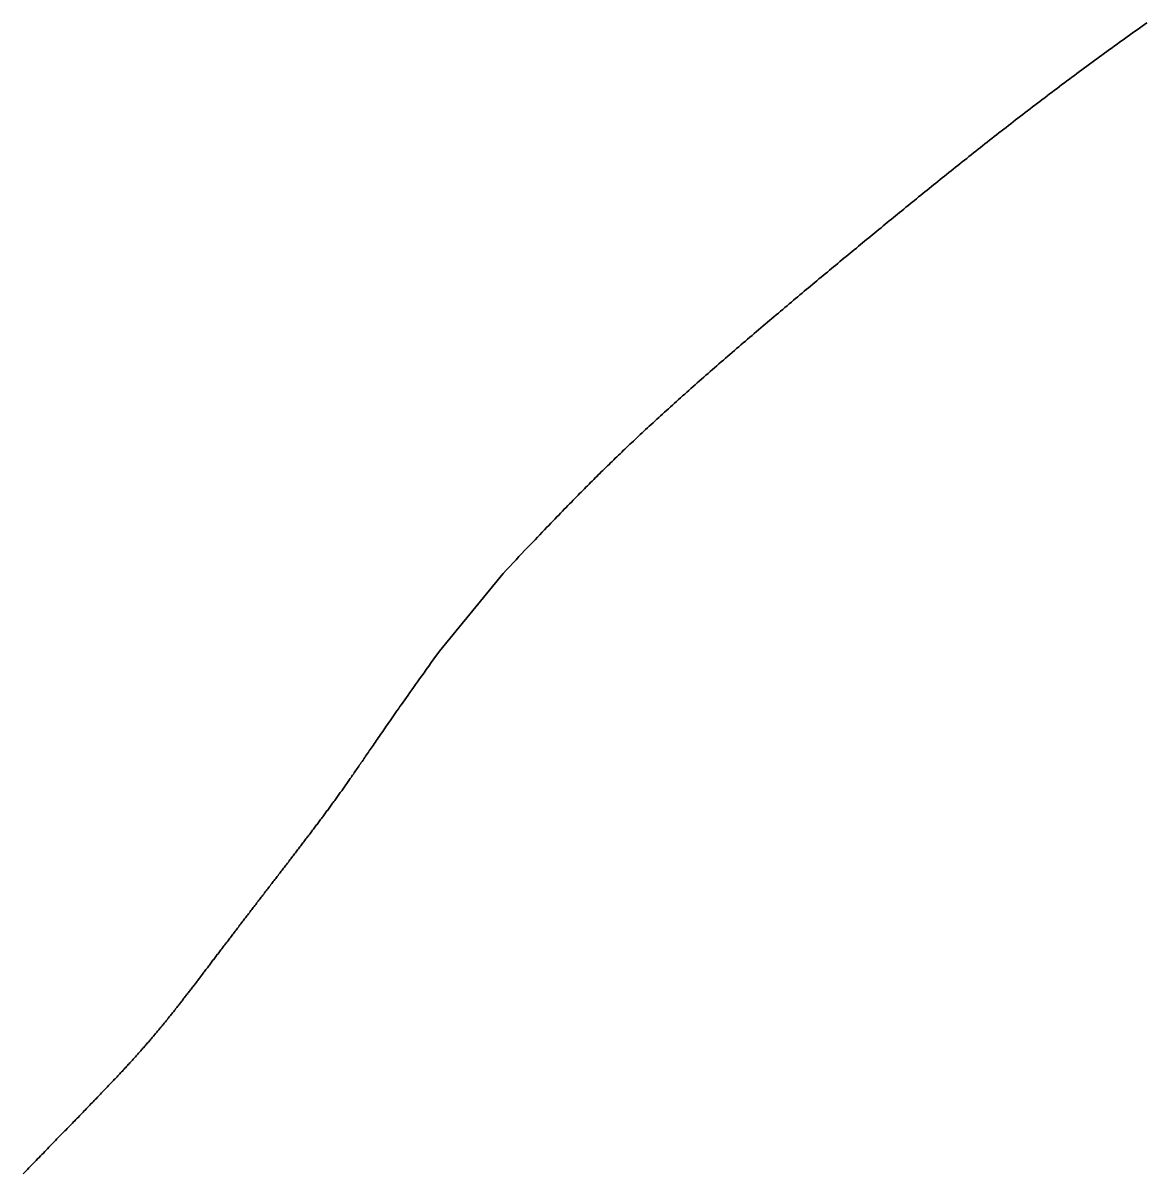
# Model space of a CAD drawing. Header units: inches. Extents: x 130170 to 284068, y 377793 to 804530.
# Drawn here: x 250690.9 to 250745.7, y 752005.4 to 752061.5 of the extents above; entities that cross this region are included whole.
import ezdxf

# ---------------------------------------------------------------- set-up
doc = ezdxf.new("R2010")
doc.units = ezdxf.units.IN
doc.header["$MEASUREMENT"] = 0
doc.layers.add('muni_il', color=7, linetype='Continuous')

msp = doc.modelspace()

# ---------------------------------------------------------------- linework, layer by layer
at = {"layer": 'muni_il'}
for points in [[(250745.727, 752061.547), (250745.605, 752061.461), (250745.484, 752061.376), (250745.363, 752061.289), (250745.241, 752061.203), (250745.119, 752061.116), (250744.998, 752061.03), (250744.876, 752060.943), (250744.754, 752060.855), (250744.632, 752060.768), (250744.51, 752060.68), (250744.388, 752060.592), (250744.265, 752060.504), (250744.143, 752060.416), (250744.021, 752060.327), (250743.899, 752060.238), (250743.776, 752060.15), (250743.654, 752060.061), (250743.531, 752059.971), (250743.409, 752059.882), (250743.287, 752059.792), (250743.165, 752059.703), (250743.042, 752059.613), (250742.92, 752059.523), (250742.798, 752059.433), (250742.676, 752059.343), (250742.554, 752059.253), (250742.432, 752059.162), (250742.31, 752059.072), (250742.189, 752058.981), (250742.067, 752058.891), (250741.945, 752058.8), (250741.824, 752058.709), (250741.703, 752058.619), (250741.582, 752058.528), (250741.461, 752058.437), (250741.34, 752058.346), (250741.219, 752058.255), (250741.099, 752058.164), (250740.979, 752058.073), (250740.859, 752057.982), (250740.739, 752057.892), (250740.619, 752057.801), (250740.5, 752057.71), (250740.381, 752057.619), (250740.262, 752057.528), (250740.143, 752057.437), (250740.024, 752057.347), (250739.906, 752057.256), (250739.788, 752057.165), (250739.67, 752057.075), (250739.553, 752056.984), (250739.436, 752056.894), (250739.319, 752056.803), (250739.202, 752056.713), (250739.085, 752056.623), (250738.969, 752056.533), (250738.854, 752056.443), (250738.738, 752056.353), (250738.623, 752056.263), (250738.508, 752056.174), (250738.394, 752056.084), (250738.28, 752055.995), (250738.166, 752055.906), (250738.052, 752055.816), (250737.939, 752055.727), (250737.826, 752055.639), (250737.713, 752055.55), (250737.601, 752055.461), (250737.489, 752055.373), (250737.377, 752055.285), (250737.266, 752055.197), (250737.155, 752055.109), (250737.045, 752055.021), (250736.934, 752054.933), (250736.824, 752054.846), (250736.715, 752054.759), (250736.606, 752054.672), (250736.497, 752054.585), (250736.388, 752054.498), (250736.28, 752054.411), (250736.172, 752054.325), (250736.064, 752054.239), (250735.957, 752054.152), (250735.85, 752054.067), (250735.743, 752053.981), (250735.637, 752053.895), (250735.531, 752053.81), (250735.425, 752053.724), (250735.319, 752053.639), (250735.214, 752053.554), (250735.109, 752053.469), (250735.004, 752053.385), (250734.9, 752053.3), (250734.796, 752053.216), (250734.692, 752053.132), (250734.588, 752053.048), (250734.485, 752052.964), (250734.382, 752052.88), (250734.279, 752052.796), (250734.176, 752052.712), (250734.074, 752052.629), (250733.972, 752052.546), (250733.869, 752052.462), (250733.768, 752052.379), (250733.666, 752052.296), (250733.564, 752052.213), (250733.463, 752052.13), (250733.362, 752052.047), (250733.261, 752051.965), (250733.16, 752051.882), (250733.059, 752051.799), (250732.958, 752051.716), (250732.857, 752051.634), (250732.757, 752051.551), (250732.656, 752051.469), (250732.556, 752051.386), (250732.455, 752051.304), (250732.355, 752051.221), (250732.255, 752051.139), (250732.155, 752051.056), (250732.054, 752050.974), (250731.954, 752050.891), (250731.854, 752050.808), (250731.754, 752050.726), (250731.654, 752050.643), (250731.553, 752050.56), (250731.453, 752050.477), (250731.353, 752050.394), (250731.252, 752050.311), (250731.151, 752050.228), (250731.051, 752050.145), (250730.95, 752050.061), (250730.85, 752049.978), (250730.749, 752049.894), (250730.648, 752049.811), (250730.546, 752049.727), (250730.445, 752049.643), (250730.344, 752049.558), (250730.242, 752049.474), (250730.141, 752049.389), (250730.039, 752049.305), (250729.937, 752049.22), (250729.834, 752049.135), (250729.732, 752049.049), (250729.629, 752048.964), (250729.527, 752048.878), (250729.424, 752048.793), (250729.321, 752048.706), (250729.217, 752048.62), (250729.114, 752048.534), (250729.01, 752048.447), (250728.906, 752048.36), (250728.802, 752048.273), (250728.698, 752048.185), (250728.593, 752048.098), (250728.489, 752048.01), (250728.384, 752047.922), (250728.278, 752047.833), (250728.173, 752047.745), (250728.068, 752047.656), (250727.962, 752047.567), (250727.856, 752047.478), (250727.75, 752047.388), (250727.644, 752047.299), (250727.537, 752047.209), (250727.431, 752047.118), (250727.324, 752047.028), (250727.217, 752046.937), (250727.11, 752046.847), (250727.003, 752046.756), (250726.896, 752046.665), (250726.788, 752046.573), (250726.681, 752046.482), (250726.573, 752046.39), (250726.466, 752046.298), (250726.358, 752046.206), (250726.25, 752046.114), (250726.143, 752046.022), (250726.035, 752045.929), (250725.927, 752045.837), (250725.819, 752045.744), (250725.712, 752045.651), (250725.604, 752045.559), (250725.496, 752045.466), (250725.389, 752045.373), (250725.281, 752045.28), (250725.174, 752045.187), (250725.067, 752045.094), (250724.959, 752045.001), (250724.853, 752044.908), (250724.746, 752044.815), (250724.64, 752044.722), (250724.533, 752044.63), (250724.427, 752044.537), (250724.322, 752044.444), (250724.216, 752044.352), (250724.111, 752044.259), (250724.006, 752044.167), (250723.902, 752044.075), (250723.798, 752043.983), (250723.694, 752043.891), (250723.591, 752043.8), (250723.488, 752043.709), (250723.385, 752043.618), (250723.283, 752043.527), (250723.182, 752043.436), (250723.081, 752043.346), (250722.981, 752043.256), (250722.881, 752043.167), (250722.781, 752043.078), (250722.683, 752042.989), (250722.584, 752042.9), (250722.487, 752042.812), (250722.39, 752042.724), (250722.294, 752042.637), (250722.198, 752042.55), (250722.103, 752042.464), (250722.009, 752042.377), (250721.915, 752042.292), (250721.822, 752042.207), (250721.73, 752042.122), (250721.638, 752042.038), (250721.547, 752041.954), (250721.457, 752041.871), (250721.368, 752041.788), (250721.279, 752041.706), (250721.191, 752041.624), (250721.104, 752041.542), (250721.017, 752041.461), (250720.931, 752041.381), (250720.846, 752041.301), (250720.762, 752041.222), (250720.678, 752041.143), (250720.595, 752041.064), (250720.512, 752040.986), (250720.43, 752040.909), (250720.349, 752040.831), (250720.269, 752040.755), (250720.189, 752040.678), (250720.109, 752040.602), (250720.03, 752040.526), (250719.952, 752040.451), (250719.874, 752040.376), (250719.797, 752040.302), (250719.72, 752040.227), (250719.644, 752040.153), (250719.568, 752040.079), (250719.492, 752040.005), (250719.417, 752039.932), (250719.341, 752039.858), (250719.266, 752039.784), (250719.192, 752039.711), (250719.117, 752039.638), (250719.043, 752039.564), (250718.968, 752039.49), (250718.894, 752039.417), (250718.819, 752039.343), (250718.745, 752039.268), (250718.67, 752039.194), (250718.595, 752039.119), (250718.52, 752039.044), (250718.444, 752038.968), (250718.368, 752038.892), (250718.292, 752038.815), (250718.215, 752038.737), (250718.138, 752038.659), (250718.059, 752038.58), (250717.98, 752038.5), (250717.901, 752038.419), (250717.82, 752038.337), (250717.738, 752038.254), (250717.656, 752038.169), (250717.572, 752038.084), (250717.487, 752037.997), (250717.401, 752037.908), (250717.313, 752037.818), (250717.224, 752037.727), (250717.133, 752037.633), (250717.041, 752037.538), (250716.946, 752037.441), (250716.85, 752037.341), (250716.752, 752037.24), (250716.652, 752037.136), (250716.55, 752037.029), (250716.445, 752036.921), (250716.338, 752036.809), (250716.228, 752036.694), (250716.116, 752036.577), (250716.001, 752036.456), (250715.883, 752036.332), (250715.761, 752036.204), (250715.637, 752036.073), (250715.508, 752035.938), (250715.377, 752035.799), (250715.241, 752035.655), (250715.101, 752035.507), (250714.957, 752035.354), (250714.809, 752035.197), (250714.656, 752035.034), (250714.497, 752034.865), (250714.334, 752034.691), (250711.22, 752030.897), (250710.949, 752030.519), (250710.822, 752030.341), (250710.7, 752030.17), (250710.583, 752030.006), (250710.47, 752029.848), (250710.361, 752029.695), (250710.256, 752029.547), (250710.154, 752029.405), (250710.056, 752029.267), (250709.961, 752029.133), (250709.87, 752029.004), (250709.78, 752028.878), (250709.694, 752028.756), (250709.61, 752028.637), (250709.528, 752028.521), (250709.449, 752028.408), (250709.372, 752028.298), (250709.296, 752028.191), (250709.223, 752028.086), (250709.151, 752027.984), (250709.081, 752027.883), (250709.012, 752027.785), (250708.945, 752027.689), (250708.88, 752027.595), (250708.816, 752027.503), (250708.753, 752027.413), (250708.692, 752027.325), (250708.632, 752027.238), (250708.573, 752027.152), (250708.515, 752027.068), (250708.458, 752026.986), (250708.402, 752026.905), (250708.347, 752026.826), (250708.293, 752026.748), (250708.24, 752026.671), (250708.188, 752026.595), (250708.137, 752026.521), (250708.087, 752026.447), (250708.037, 752026.375), (250707.988, 752026.304), (250707.94, 752026.234), (250707.893, 752026.165), (250707.846, 752026.097), (250707.8, 752026.03), (250707.755, 752025.964), (250707.71, 752025.899), (250707.666, 752025.834), (250707.623, 752025.771), (250707.58, 752025.708), (250707.537, 752025.646), (250707.495, 752025.585), (250707.454, 752025.524), (250707.413, 752025.465), (250707.372, 752025.406), (250707.332, 752025.347), (250707.292, 752025.29), (250707.253, 752025.233), (250707.214, 752025.176), (250707.175, 752025.12), (250707.137, 752025.065), (250707.099, 752025.01), (250707.061, 752024.956), (250707.024, 752024.902), (250706.987, 752024.849), (250706.95, 752024.795), (250706.914, 752024.743), (250706.877, 752024.691), (250706.841, 752024.639), (250706.805, 752024.588), (250706.77, 752024.537), (250706.734, 752024.486), (250706.699, 752024.436), (250706.664, 752024.386), (250706.629, 752024.337), (250706.594, 752024.287), (250706.559, 752024.238), (250706.524, 752024.189), (250706.49, 752024.14), (250706.456, 752024.092), (250706.421, 752024.044), (250706.387, 752023.996), (250706.353, 752023.948), (250706.319, 752023.9), (250706.284, 752023.852), (250706.25, 752023.805), (250706.216, 752023.758), (250706.182, 752023.71), (250706.148, 752023.663), (250706.114, 752023.616), (250706.08, 752023.569), (250706.046, 752023.522), (250706.012, 752023.476), (250705.978, 752023.429), (250705.944, 752023.382), (250705.91, 752023.336), (250705.876, 752023.289), (250705.842, 752023.243), (250705.808, 752023.196), (250705.774, 752023.15), (250705.739, 752023.103), (250705.705, 752023.057), (250705.671, 752023.01), (250705.636, 752022.964), (250705.602, 752022.917), (250705.567, 752022.871), (250705.533, 752022.824), (250705.498, 752022.777), (250705.463, 752022.731), (250705.429, 752022.684), (250705.394, 752022.637), (250705.359, 752022.591), (250705.324, 752022.544), (250705.289, 752022.497), (250705.253, 752022.45), (250705.218, 752022.403), (250705.183, 752022.356), (250705.147, 752022.309), (250705.112, 752022.262), (250705.076, 752022.214), (250705.04, 752022.167), (250705.005, 752022.12), (250704.969, 752022.072), (250704.933, 752022.025), (250704.897, 752021.977), (250704.861, 752021.93), (250704.824, 752021.882), (250704.788, 752021.834), (250704.752, 752021.786), (250704.715, 752021.738), (250704.679, 752021.69), (250704.642, 752021.642), (250704.605, 752021.594), (250704.568, 752021.546), (250704.531, 752021.497), (250704.494, 752021.449), (250704.457, 752021.4), (250704.42, 752021.352), (250704.383, 752021.303), (250704.346, 752021.254), (250704.308, 752021.205), (250704.271, 752021.157), (250704.233, 752021.108), (250704.196, 752021.059), (250704.158, 752021.01), (250704.12, 752020.96), (250704.082, 752020.911), (250704.044, 752020.862), (250704.007, 752020.812), (250703.969, 752020.763), (250703.93, 752020.713), (250703.892, 752020.664), (250703.854, 752020.614), (250703.816, 752020.564), (250703.778, 752020.515), (250703.739, 752020.465), (250703.701, 752020.415), (250703.662, 752020.365), (250703.624, 752020.315), (250703.585, 752020.265), (250703.547, 752020.215), (250703.508, 752020.165), (250703.469, 752020.114), (250703.431, 752020.064), (250703.392, 752020.014), (250703.353, 752019.964), (250703.314, 752019.913), (250703.275, 752019.863), (250703.237, 752019.812), (250703.198, 752019.762), (250703.159, 752019.711), (250703.12, 752019.661), (250703.081, 752019.61), (250703.042, 752019.56), (250703.003, 752019.509), (250702.964, 752019.459), (250702.925, 752019.408), (250702.886, 752019.357), (250702.847, 752019.307), (250702.808, 752019.256), (250702.769, 752019.205), (250702.73, 752019.155), (250702.691, 752019.104), (250702.651, 752019.053), (250702.613, 752019.002), (250702.574, 752018.952), (250702.535, 752018.901), (250702.496, 752018.85), (250702.457, 752018.8), (250702.418, 752018.749), (250702.379, 752018.698), (250702.34, 752018.648), (250702.301, 752018.597), (250702.262, 752018.547), (250702.223, 752018.496), (250702.184, 752018.446), (250702.145, 752018.395), (250702.107, 752018.344), (250702.068, 752018.294), (250702.029, 752018.244), (250701.991, 752018.193), (250701.952, 752018.143), (250701.913, 752018.093), (250701.875, 752018.043), (250701.837, 752017.992), (250701.798, 752017.942), (250701.76, 752017.892), (250701.721, 752017.842), (250701.683, 752017.792), (250701.645, 752017.742), (250701.607, 752017.692), (250701.569, 752017.643), (250701.531, 752017.593), (250701.493, 752017.543), (250701.455, 752017.494), (250701.417, 752017.444), (250701.379, 752017.395), (250701.342, 752017.345), (250701.304, 752017.296), (250701.266, 752017.247), (250701.229, 752017.198), (250701.191, 752017.149), (250701.154, 752017.1), (250701.117, 752017.051), (250701.08, 752017.002), (250701.043, 752016.954), (250701.006, 752016.905), (250700.969, 752016.857), (250700.932, 752016.809), (250700.895, 752016.76), (250700.859, 752016.712), (250700.822, 752016.664), (250700.786, 752016.616), (250700.749, 752016.568), (250700.713, 752016.521), (250700.677, 752016.473), (250700.64, 752016.425), (250700.604, 752016.378), (250700.569, 752016.331), (250700.533, 752016.284), (250700.497, 752016.237), (250700.461, 752016.19), (250700.426, 752016.143), (250700.39, 752016.096), (250700.355, 752016.05), (250700.32, 752016.003), (250700.284, 752015.957), (250700.249, 752015.911), (250700.214, 752015.865), (250700.179, 752015.819), (250700.145, 752015.773), (250700.11, 752015.727), (250700.076, 752015.682), (250700.041, 752015.636), (250700.007, 752015.591), (250699.972, 752015.546), (250699.938, 752015.501), (250699.904, 752015.456), (250699.87, 752015.411), (250699.836, 752015.367), (250699.802, 752015.322), (250699.769, 752015.278), (250699.735, 752015.234), (250699.701, 752015.19), (250699.668, 752015.146), (250699.635, 752015.102), (250699.601, 752015.058), (250699.568, 752015.015), (250699.535, 752014.971), (250699.502, 752014.928), (250699.469, 752014.885), (250699.436, 752014.841), (250699.404, 752014.799), (250699.371, 752014.756), (250699.338, 752014.713), (250699.306, 752014.671), (250699.274, 752014.628), (250699.241, 752014.586), (250699.209, 752014.544), (250699.177, 752014.502), (250699.145, 752014.46), (250699.113, 752014.418), (250699.081, 752014.376), (250699.049, 752014.335), (250699.017, 752014.293), (250698.985, 752014.252), (250698.953, 752014.211), (250698.922, 752014.17), (250698.89, 752014.129), (250698.859, 752014.088), (250698.827, 752014.047), (250698.796, 752014.007), (250698.764, 752013.966), (250698.733, 752013.926), (250698.701, 752013.885), (250698.67, 752013.845), (250698.639, 752013.805), (250698.608, 752013.765), (250698.576, 752013.725), (250698.545, 752013.685), (250698.514, 752013.645), (250698.483, 752013.605), (250698.452, 752013.566), (250698.421, 752013.526), (250698.39, 752013.487), (250698.359, 752013.447), (250698.328, 752013.408), (250698.297, 752013.369), (250698.265, 752013.329), (250698.234, 752013.29), (250698.203, 752013.251), (250698.172, 752013.212), (250698.141, 752013.173), (250698.11, 752013.134), (250698.079, 752013.095), (250698.048, 752013.056), (250698.017, 752013.018), (250697.985, 752012.979), (250697.954, 752012.94), (250697.923, 752012.901), (250697.891, 752012.863), (250697.86, 752012.824), (250697.828, 752012.785), (250697.797, 752012.747), (250697.765, 752012.708), (250697.734, 752012.669), (250697.702, 752012.631), (250697.67, 752012.592), (250697.638, 752012.553), (250697.606, 752012.514), (250697.574, 752012.476), (250697.542, 752012.437), (250697.51, 752012.398), (250697.477, 752012.36), (250697.445, 752012.321), (250697.412, 752012.282), (250697.38, 752012.243), (250697.347, 752012.204), (250697.314, 752012.165), (250697.281, 752012.126), (250697.248, 752012.087), (250697.214, 752012.048), (250697.181, 752012.009), (250697.147, 752011.969), (250697.113, 752011.93), (250697.08, 752011.891), (250697.045, 752011.851), (250697.011, 752011.811), (250696.977, 752011.772), (250696.942, 752011.732), (250696.907, 752011.692), (250696.872, 752011.652), (250696.837, 752011.612), (250696.802, 752011.571), (250696.766, 752011.531), (250696.731, 752011.49), (250696.695, 752011.45), (250696.659, 752011.409), (250696.622, 752011.368), (250696.586, 752011.327), (250696.549, 752011.285), (250696.512, 752011.244), (250696.475, 752011.202), (250696.437, 752011.16), (250696.399, 752011.118), (250696.361, 752011.076), (250696.323, 752011.034), (250696.285, 752010.992), (250696.246, 752010.949), (250696.207, 752010.906), (250696.168, 752010.863), (250696.128, 752010.82), (250696.088, 752010.776), (250696.048, 752010.732), (250696.008, 752010.688), (250695.967, 752010.644), (250695.926, 752010.6), (250695.885, 752010.555), (250695.843, 752010.51), (250695.802, 752010.465), (250695.759, 752010.42), (250695.717, 752010.374), (250695.674, 752010.328), (250695.631, 752010.282), (250695.588, 752010.236), (250695.544, 752010.189), (250695.5, 752010.142), (250695.455, 752010.095), (250695.411, 752010.047), (250695.366, 752009.999), (250695.32, 752009.951), (250695.274, 752009.903), (250695.228, 752009.854), (250695.182, 752009.805), (250695.135, 752009.756), (250695.088, 752009.706), (250695.04, 752009.656), (250694.992, 752009.606), (250694.944, 752009.555), (250694.895, 752009.505), (250694.847, 752009.453), (250694.797, 752009.402), (250694.747, 752009.35), (250694.697, 752009.298), (250694.647, 752009.245), (250694.596, 752009.192), (250694.545, 752009.139), (250694.493, 752009.085), (250694.441, 752009.031), (250694.389, 752008.977), (250694.336, 752008.922), (250694.283, 752008.867), (250694.229, 752008.812), (250694.176, 752008.756), (250694.121, 752008.7), (250694.067, 752008.643), (250694.011, 752008.586), (250693.956, 752008.529), (250693.9, 752008.471), (250693.844, 752008.413), (250693.787, 752008.355), (250693.73, 752008.296), (250693.673, 752008.237), (250693.615, 752008.177), (250693.556, 752008.117), (250693.498, 752008.057), (250693.439, 752007.996), (250693.379, 752007.935), (250693.32, 752007.874), (250693.259, 752007.812), (250693.199, 752007.749), (250693.138, 752007.687), (250693.076, 752007.624), (250693.014, 752007.56), (250692.952, 752007.496), (250692.89, 752007.432), (250692.827, 752007.367), (250692.763, 752007.302), (250692.7, 752007.237), (250692.635, 752007.171), (250692.571, 752007.105), (250692.506, 752007.038), (250692.441, 752006.971), (250692.375, 752006.904), (250692.309, 752006.836), (250692.243, 752006.768), (250692.176, 752006.699), (250692.109, 752006.63), (250692.042, 752006.561), (250691.974, 752006.491), (250691.906, 752006.42), (250691.837, 752006.35), (250691.768, 752006.279), (250691.699, 752006.208), (250691.629, 752006.136), (250691.56, 752006.064), (250691.489, 752005.991), (250691.419, 752005.919), (250691.348, 752005.845), (250691.276, 752005.772), (250691.205, 752005.698), (250691.133, 752005.624), (250691.061, 752005.549), (250690.988, 752005.474), (250690.915, 752005.399)], [(250690.915, 752005.399), (250690.988, 752005.474), (250691.061, 752005.549), (250691.133, 752005.624), (250691.205, 752005.698), (250691.276, 752005.772), (250691.348, 752005.845), (250691.419, 752005.919), (250691.489, 752005.991), (250691.56, 752006.064), (250691.629, 752006.136), (250691.699, 752006.208), (250691.768, 752006.279), (250691.837, 752006.35), (250691.906, 752006.42), (250691.974, 752006.491), (250692.042, 752006.561), (250692.109, 752006.63), (250692.176, 752006.699), (250692.243, 752006.768), (250692.309, 752006.836), (250692.375, 752006.904), (250692.441, 752006.971), (250692.506, 752007.038), (250692.571, 752007.105), (250692.635, 752007.171), (250692.7, 752007.237), (250692.763, 752007.302), (250692.827, 752007.367), (250692.89, 752007.432), (250692.952, 752007.496), (250693.014, 752007.56), (250693.076, 752007.624), (250693.138, 752007.687), (250693.199, 752007.749), (250693.259, 752007.812), (250693.32, 752007.874), (250693.379, 752007.935), (250693.439, 752007.996), (250693.498, 752008.057), (250693.556, 752008.117), (250693.615, 752008.177), (250693.673, 752008.237), (250693.73, 752008.296), (250693.787, 752008.355), (250693.844, 752008.413), (250693.9, 752008.471), (250693.956, 752008.529), (250694.011, 752008.586), (250694.067, 752008.643), (250694.121, 752008.7), (250694.176, 752008.756), (250694.229, 752008.812), (250694.283, 752008.867), (250694.336, 752008.922), (250694.389, 752008.977), (250694.441, 752009.031), (250694.493, 752009.085), (250694.545, 752009.139), (250694.596, 752009.192), (250694.647, 752009.245), (250694.697, 752009.298), (250694.747, 752009.35), (250694.797, 752009.402), (250694.847, 752009.453), (250694.895, 752009.505), (250694.944, 752009.555), (250694.992, 752009.606), (250695.04, 752009.656), (250695.088, 752009.706), (250695.135, 752009.756), (250695.182, 752009.805), (250695.228, 752009.854), (250695.274, 752009.903), (250695.32, 752009.951), (250695.366, 752009.999), (250695.411, 752010.047), (250695.455, 752010.095), (250695.5, 752010.142), (250695.544, 752010.189), (250695.588, 752010.236), (250695.631, 752010.282), (250695.674, 752010.328), (250695.717, 752010.374), (250695.759, 752010.42), (250695.802, 752010.465), (250695.843, 752010.51), (250695.885, 752010.555), (250695.926, 752010.6), (250695.967, 752010.644), (250696.008, 752010.688), (250696.048, 752010.732), (250696.088, 752010.776), (250696.128, 752010.82), (250696.168, 752010.863), (250696.207, 752010.906), (250696.246, 752010.949), (250696.285, 752010.992), (250696.323, 752011.034), (250696.361, 752011.076), (250696.399, 752011.118), (250696.437, 752011.16), (250696.475, 752011.202), (250696.512, 752011.244), (250696.549, 752011.285), (250696.586, 752011.327), (250696.622, 752011.368), (250696.659, 752011.409), (250696.695, 752011.45), (250696.731, 752011.49), (250696.766, 752011.531), (250696.802, 752011.571), (250696.837, 752011.612), (250696.872, 752011.652), (250696.907, 752011.692), (250696.942, 752011.732), (250696.977, 752011.772), (250697.011, 752011.811), (250697.045, 752011.851), (250697.08, 752011.891), (250697.113, 752011.93), (250697.147, 752011.969), (250697.181, 752012.009), (250697.214, 752012.048), (250697.248, 752012.087), (250697.281, 752012.126), (250697.314, 752012.165), (250697.347, 752012.204), (250697.38, 752012.243), (250697.412, 752012.282), (250697.445, 752012.321), (250697.477, 752012.36), (250697.51, 752012.398), (250697.542, 752012.437), (250697.574, 752012.476), (250697.606, 752012.514), (250697.638, 752012.553), (250697.67, 752012.592), (250697.702, 752012.631), (250697.734, 752012.669), (250697.765, 752012.708), (250697.797, 752012.747), (250697.828, 752012.785), (250697.86, 752012.824), (250697.891, 752012.863), (250697.923, 752012.901), (250697.954, 752012.94), (250697.985, 752012.979), (250698.017, 752013.018), (250698.048, 752013.056), (250698.079, 752013.095), (250698.11, 752013.134), (250698.141, 752013.173), (250698.172, 752013.212), (250698.203, 752013.251), (250698.234, 752013.29), (250698.265, 752013.329), (250698.297, 752013.369), (250698.328, 752013.408), (250698.359, 752013.447), (250698.39, 752013.487), (250698.421, 752013.526), (250698.452, 752013.566), (250698.483, 752013.605), (250698.514, 752013.645), (250698.545, 752013.685), (250698.576, 752013.725), (250698.608, 752013.765), (250698.639, 752013.805), (250698.67, 752013.845), (250698.701, 752013.885), (250698.733, 752013.926), (250698.764, 752013.966), (250698.796, 752014.007), (250698.827, 752014.047), (250698.859, 752014.088), (250698.89, 752014.129), (250698.922, 752014.17), (250698.953, 752014.211), (250698.985, 752014.252), (250699.017, 752014.293), (250699.049, 752014.335), (250699.081, 752014.376), (250699.113, 752014.418), (250699.145, 752014.46), (250699.177, 752014.502), (250699.209, 752014.544), (250699.241, 752014.586), (250699.274, 752014.628), (250699.306, 752014.671), (250699.338, 752014.713), (250699.371, 752014.756), (250699.404, 752014.799), (250699.436, 752014.841), (250699.469, 752014.885), (250699.502, 752014.928), (250699.535, 752014.971), (250699.568, 752015.015), (250699.601, 752015.058), (250699.635, 752015.102), (250699.668, 752015.146), (250699.701, 752015.19), (250699.735, 752015.234), (250699.769, 752015.278), (250699.802, 752015.322), (250699.836, 752015.367), (250699.87, 752015.411), (250699.904, 752015.456), (250699.938, 752015.501), (250699.972, 752015.546), (250700.007, 752015.591), (250700.041, 752015.636), (250700.076, 752015.682), (250700.11, 752015.727), (250700.145, 752015.773), (250700.179, 752015.819), (250700.214, 752015.865), (250700.249, 752015.911), (250700.284, 752015.957), (250700.32, 752016.003), (250700.355, 752016.05), (250700.39, 752016.096), (250700.426, 752016.143), (250700.461, 752016.19), (250700.497, 752016.237), (250700.533, 752016.284), (250700.569, 752016.331), (250700.604, 752016.378), (250700.64, 752016.425), (250700.677, 752016.473), (250700.713, 752016.521), (250700.749, 752016.568), (250700.786, 752016.616), (250700.822, 752016.664), (250700.859, 752016.712), (250700.895, 752016.76), (250700.932, 752016.809), (250700.969, 752016.857), (250701.006, 752016.905), (250701.043, 752016.954), (250701.08, 752017.002), (250701.117, 752017.051), (250701.154, 752017.1), (250701.191, 752017.149), (250701.229, 752017.198), (250701.266, 752017.247), (250701.304, 752017.296), (250701.342, 752017.345), (250701.379, 752017.395), (250701.417, 752017.444), (250701.455, 752017.494), (250701.493, 752017.543), (250701.531, 752017.593), (250701.569, 752017.643), (250701.607, 752017.692), (250701.645, 752017.742), (250701.683, 752017.792), (250701.721, 752017.842), (250701.76, 752017.892), (250701.798, 752017.942), (250701.837, 752017.992), (250701.875, 752018.043), (250701.913, 752018.093), (250701.952, 752018.143), (250701.991, 752018.193), (250702.029, 752018.244), (250702.068, 752018.294), (250702.107, 752018.344), (250702.145, 752018.395), (250702.184, 752018.446), (250702.223, 752018.496), (250702.262, 752018.547), (250702.301, 752018.597), (250702.34, 752018.648), (250702.379, 752018.698), (250702.418, 752018.749), (250702.457, 752018.8), (250702.496, 752018.85), (250702.535, 752018.901), (250702.574, 752018.952), (250702.613, 752019.002), (250702.651, 752019.053), (250702.691, 752019.104), (250702.73, 752019.155), (250702.769, 752019.205), (250702.808, 752019.256), (250702.847, 752019.307), (250702.886, 752019.357), (250702.925, 752019.408), (250702.964, 752019.459), (250703.003, 752019.509), (250703.042, 752019.56), (250703.081, 752019.61), (250703.12, 752019.661), (250703.159, 752019.711), (250703.198, 752019.762), (250703.237, 752019.812), (250703.275, 752019.863), (250703.314, 752019.913), (250703.353, 752019.964), (250703.392, 752020.014), (250703.431, 752020.064), (250703.469, 752020.114), (250703.508, 752020.165), (250703.547, 752020.215), (250703.585, 752020.265), (250703.624, 752020.315), (250703.662, 752020.365), (250703.701, 752020.415), (250703.739, 752020.465), (250703.778, 752020.515), (250703.816, 752020.564), (250703.854, 752020.614), (250703.892, 752020.664), (250703.93, 752020.713), (250703.969, 752020.763), (250704.007, 752020.812), (250704.044, 752020.862), (250704.082, 752020.911), (250704.12, 752020.96), (250704.158, 752021.01), (250704.196, 752021.059), (250704.233, 752021.108), (250704.271, 752021.157), (250704.308, 752021.205), (250704.346, 752021.254), (250704.383, 752021.303), (250704.42, 752021.352), (250704.457, 752021.4), (250704.494, 752021.449), (250704.531, 752021.497), (250704.568, 752021.546), (250704.605, 752021.594), (250704.642, 752021.642), (250704.679, 752021.69), (250704.715, 752021.738), (250704.752, 752021.786), (250704.788, 752021.834), (250704.824, 752021.882), (250704.861, 752021.93), (250704.897, 752021.977), (250704.933, 752022.025), (250704.969, 752022.072), (250705.005, 752022.12), (250705.04, 752022.167), (250705.076, 752022.214), (250705.112, 752022.262), (250705.147, 752022.309), (250705.183, 752022.356), (250705.218, 752022.403), (250705.253, 752022.45), (250705.289, 752022.497), (250705.324, 752022.544), (250705.359, 752022.591), (250705.394, 752022.637), (250705.429, 752022.684), (250705.463, 752022.731), (250705.498, 752022.777), (250705.533, 752022.824), (250705.567, 752022.871), (250705.602, 752022.917), (250705.636, 752022.964), (250705.671, 752023.01), (250705.705, 752023.057), (250705.739, 752023.103), (250705.774, 752023.15), (250705.808, 752023.196), (250705.842, 752023.243), (250705.876, 752023.289), (250705.91, 752023.336), (250705.944, 752023.382), (250705.978, 752023.429), (250706.012, 752023.476), (250706.046, 752023.522), (250706.08, 752023.569), (250706.114, 752023.616), (250706.148, 752023.663), (250706.182, 752023.71), (250706.216, 752023.758), (250706.25, 752023.805), (250706.284, 752023.852), (250706.319, 752023.9), (250706.353, 752023.948), (250706.387, 752023.996), (250706.421, 752024.044), (250706.456, 752024.092), (250706.49, 752024.14), (250706.524, 752024.189), (250706.559, 752024.238), (250706.594, 752024.287), (250706.629, 752024.337), (250706.664, 752024.386), (250706.699, 752024.436), (250706.734, 752024.486), (250706.77, 752024.537), (250706.805, 752024.588), (250706.841, 752024.639), (250706.877, 752024.691), (250706.914, 752024.743), (250706.95, 752024.795), (250706.987, 752024.849), (250707.024, 752024.902), (250707.061, 752024.956), (250707.099, 752025.01), (250707.137, 752025.065), (250707.175, 752025.12), (250707.214, 752025.176), (250707.253, 752025.233), (250707.292, 752025.29), (250707.332, 752025.347), (250707.372, 752025.406), (250707.413, 752025.465), (250707.454, 752025.524), (250707.495, 752025.585), (250707.537, 752025.646), (250707.58, 752025.708), (250707.623, 752025.771), (250707.666, 752025.834), (250707.71, 752025.899), (250707.755, 752025.964), (250707.8, 752026.03), (250707.846, 752026.097), (250707.893, 752026.165), (250707.94, 752026.234), (250707.988, 752026.304), (250708.037, 752026.375), (250708.087, 752026.447), (250708.137, 752026.521), (250708.188, 752026.595), (250708.24, 752026.671), (250708.293, 752026.748), (250708.347, 752026.826), (250708.402, 752026.905), (250708.458, 752026.986), (250708.515, 752027.068), (250708.573, 752027.152), (250708.632, 752027.238), (250708.692, 752027.325), (250708.753, 752027.413), (250708.816, 752027.503), (250708.88, 752027.595), (250708.945, 752027.689), (250709.012, 752027.785), (250709.081, 752027.883), (250709.151, 752027.984), (250709.223, 752028.086), (250709.296, 752028.191), (250709.372, 752028.298), (250709.449, 752028.408), (250709.528, 752028.521), (250709.61, 752028.637), (250709.694, 752028.756), (250709.78, 752028.878), (250709.87, 752029.004), (250709.961, 752029.133), (250710.056, 752029.267), (250710.154, 752029.405), (250710.256, 752029.547), (250710.361, 752029.695), (250710.47, 752029.848), (250710.583, 752030.006), (250710.7, 752030.17), (250710.822, 752030.341), (250710.949, 752030.519), (250711.22, 752030.897), (250714.334, 752034.691), (250714.497, 752034.865), (250714.656, 752035.034), (250714.809, 752035.197), (250714.957, 752035.354), (250715.101, 752035.507), (250715.241, 752035.655), (250715.377, 752035.799), (250715.508, 752035.938), (250715.637, 752036.073), (250715.761, 752036.204), (250715.883, 752036.332), (250716.001, 752036.456), (250716.116, 752036.577), (250716.228, 752036.694), (250716.338, 752036.809), (250716.445, 752036.921), (250716.55, 752037.029), (250716.652, 752037.136), (250716.752, 752037.24), (250716.85, 752037.341), (250716.946, 752037.441), (250717.041, 752037.538), (250717.133, 752037.633), (250717.224, 752037.727), (250717.313, 752037.818), (250717.401, 752037.908), (250717.487, 752037.997), (250717.572, 752038.084), (250717.656, 752038.169), (250717.738, 752038.254), (250717.82, 752038.337), (250717.901, 752038.419), (250717.98, 752038.5), (250718.059, 752038.58), (250718.138, 752038.659), (250718.215, 752038.737), (250718.292, 752038.815), (250718.368, 752038.892), (250718.444, 752038.968), (250718.52, 752039.044), (250718.595, 752039.119), (250718.67, 752039.194), (250718.745, 752039.268), (250718.819, 752039.343), (250718.894, 752039.417), (250718.968, 752039.49), (250719.043, 752039.564), (250719.117, 752039.638), (250719.192, 752039.711), (250719.266, 752039.784), (250719.341, 752039.858), (250719.417, 752039.932), (250719.492, 752040.005), (250719.568, 752040.079), (250719.644, 752040.153), (250719.72, 752040.227), (250719.797, 752040.302), (250719.874, 752040.376), (250719.952, 752040.451), (250720.03, 752040.526), (250720.109, 752040.602), (250720.189, 752040.678), (250720.269, 752040.755), (250720.349, 752040.831), (250720.43, 752040.909), (250720.512, 752040.986), (250720.595, 752041.064), (250720.678, 752041.143), (250720.762, 752041.222), (250720.846, 752041.301), (250720.931, 752041.381), (250721.017, 752041.461), (250721.104, 752041.542), (250721.191, 752041.624), (250721.279, 752041.706), (250721.368, 752041.788), (250721.457, 752041.871), (250721.547, 752041.954), (250721.638, 752042.038), (250721.73, 752042.122), (250721.822, 752042.207), (250721.915, 752042.292), (250722.009, 752042.377), (250722.103, 752042.464), (250722.198, 752042.55), (250722.294, 752042.637), (250722.39, 752042.724), (250722.487, 752042.812), (250722.584, 752042.9), (250722.683, 752042.989), (250722.781, 752043.078), (250722.881, 752043.167), (250722.981, 752043.256), (250723.081, 752043.346), (250723.182, 752043.436), (250723.283, 752043.527), (250723.385, 752043.618), (250723.488, 752043.709), (250723.591, 752043.8), (250723.694, 752043.891), (250723.798, 752043.983), (250723.902, 752044.075), (250724.006, 752044.167), (250724.111, 752044.259), (250724.216, 752044.352), (250724.322, 752044.444), (250724.427, 752044.537), (250724.533, 752044.63), (250724.64, 752044.722), (250724.746, 752044.815), (250724.853, 752044.908), (250724.959, 752045.001), (250725.067, 752045.094), (250725.174, 752045.187), (250725.281, 752045.28), (250725.389, 752045.373), (250725.496, 752045.466), (250725.604, 752045.559), (250725.712, 752045.651), (250725.819, 752045.744), (250725.927, 752045.837), (250726.035, 752045.929), (250726.143, 752046.022), (250726.25, 752046.114), (250726.358, 752046.206), (250726.466, 752046.298), (250726.573, 752046.39), (250726.681, 752046.482), (250726.788, 752046.573), (250726.896, 752046.665), (250727.003, 752046.756), (250727.11, 752046.847), (250727.217, 752046.937), (250727.324, 752047.028), (250727.431, 752047.118), (250727.537, 752047.209), (250727.644, 752047.299), (250727.75, 752047.388), (250727.856, 752047.478), (250727.962, 752047.567), (250728.068, 752047.656), (250728.173, 752047.745), (250728.278, 752047.833), (250728.384, 752047.922), (250728.489, 752048.01), (250728.593, 752048.098), (250728.698, 752048.185), (250728.802, 752048.273), (250728.906, 752048.36), (250729.01, 752048.447), (250729.114, 752048.534), (250729.217, 752048.62), (250729.321, 752048.706), (250729.424, 752048.793), (250729.527, 752048.878), (250729.629, 752048.964), (250729.732, 752049.049), (250729.834, 752049.135), (250729.937, 752049.22), (250730.039, 752049.305), (250730.141, 752049.389), (250730.242, 752049.474), (250730.344, 752049.558), (250730.445, 752049.643), (250730.546, 752049.727), (250730.648, 752049.811), (250730.749, 752049.894), (250730.85, 752049.978), (250730.95, 752050.061), (250731.051, 752050.145), (250731.151, 752050.228), (250731.252, 752050.311), (250731.353, 752050.394), (250731.453, 752050.477), (250731.553, 752050.56), (250731.654, 752050.643), (250731.754, 752050.726), (250731.854, 752050.808), (250731.954, 752050.891), (250732.054, 752050.974), (250732.155, 752051.056), (250732.255, 752051.139), (250732.355, 752051.221), (250732.455, 752051.304), (250732.556, 752051.386), (250732.656, 752051.469), (250732.757, 752051.551), (250732.857, 752051.634), (250732.958, 752051.716), (250733.059, 752051.799), (250733.16, 752051.882), (250733.261, 752051.965), (250733.362, 752052.047), (250733.463, 752052.13), (250733.564, 752052.213), (250733.666, 752052.296), (250733.768, 752052.379), (250733.869, 752052.462), (250733.972, 752052.546), (250734.074, 752052.629), (250734.176, 752052.712), (250734.279, 752052.796), (250734.382, 752052.88), (250734.485, 752052.964), (250734.588, 752053.048), (250734.692, 752053.132), (250734.796, 752053.216), (250734.9, 752053.3), (250735.004, 752053.385), (250735.109, 752053.469), (250735.214, 752053.554), (250735.319, 752053.639), (250735.425, 752053.724), (250735.531, 752053.81), (250735.637, 752053.895), (250735.743, 752053.981), (250735.85, 752054.067), (250735.957, 752054.152), (250736.064, 752054.239), (250736.172, 752054.325), (250736.28, 752054.411), (250736.388, 752054.498), (250736.497, 752054.585), (250736.606, 752054.672), (250736.715, 752054.759), (250736.824, 752054.846), (250736.934, 752054.933), (250737.045, 752055.021), (250737.155, 752055.109), (250737.266, 752055.197), (250737.377, 752055.285), (250737.489, 752055.373), (250737.601, 752055.461), (250737.713, 752055.55), (250737.826, 752055.639), (250737.939, 752055.727), (250738.052, 752055.816), (250738.166, 752055.906), (250738.28, 752055.995), (250738.394, 752056.084), (250738.508, 752056.174), (250738.623, 752056.263), (250738.738, 752056.353), (250738.854, 752056.443), (250738.969, 752056.533), (250739.085, 752056.623), (250739.202, 752056.713), (250739.319, 752056.803), (250739.436, 752056.894), (250739.553, 752056.984), (250739.67, 752057.075), (250739.788, 752057.165), (250739.906, 752057.256), (250740.024, 752057.347), (250740.143, 752057.437), (250740.262, 752057.528), (250740.381, 752057.619), (250740.5, 752057.71), (250740.619, 752057.801), (250740.739, 752057.892), (250740.859, 752057.982), (250740.979, 752058.073), (250741.099, 752058.164), (250741.219, 752058.255), (250741.34, 752058.346), (250741.461, 752058.437), (250741.582, 752058.528), (250741.703, 752058.619), (250741.824, 752058.709), (250741.945, 752058.8), (250742.067, 752058.891), (250742.189, 752058.981), (250742.31, 752059.072), (250742.432, 752059.162), (250742.554, 752059.253), (250742.676, 752059.343), (250742.798, 752059.433), (250742.92, 752059.523), (250743.042, 752059.613), (250743.165, 752059.703), (250743.287, 752059.792), (250743.409, 752059.882), (250743.531, 752059.971), (250743.654, 752060.061), (250743.776, 752060.15), (250743.899, 752060.238), (250744.021, 752060.327), (250744.143, 752060.416), (250744.265, 752060.504), (250744.388, 752060.592), (250744.51, 752060.68), (250744.632, 752060.768), (250744.754, 752060.855), (250744.876, 752060.943), (250744.998, 752061.03), (250745.119, 752061.116), (250745.241, 752061.203), (250745.363, 752061.289), (250745.484, 752061.376), (250745.605, 752061.461), (250745.727, 752061.547)]]:
    msp.add_lwpolyline(points, dxfattribs=at)

doc.saveas('drawing.dxf')
